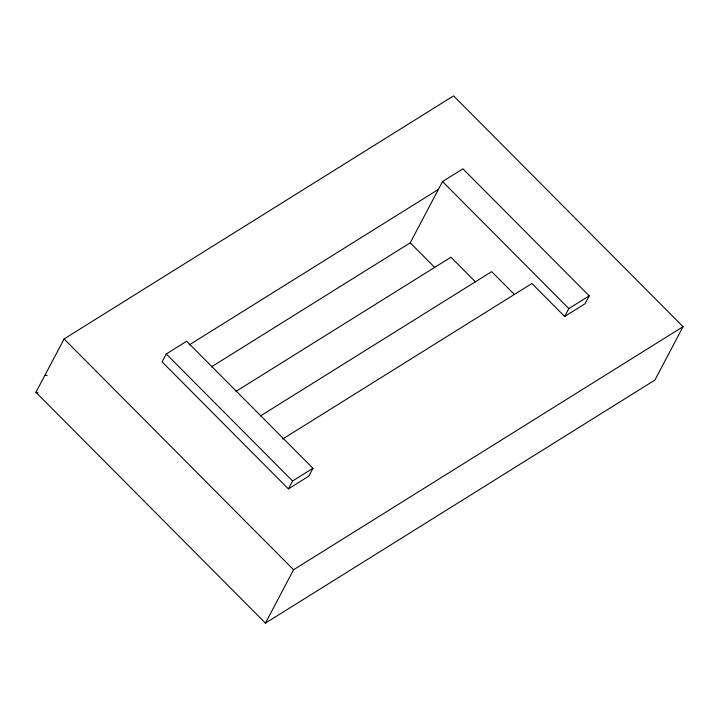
<?xml version="1.0" encoding="UTF-8"?>
<svg xmlns="http://www.w3.org/2000/svg" width="719" height="719" viewBox="0 0 719 719"><rect width="100%" height="100%" fill="white"/><g stroke="black" fill="none" stroke-linecap="round" stroke-linejoin="round"><path stroke-width="1.08" d="M35.95 392.313L64.09 338.937L453.572 95.87L683.05 326.687L654.91 380.063L265.428 623.13L35.95 392.313L37.999 392.969M166.26 353.964L162.09 361.864L288.4 488.902L308.775 476.176L312.945 468.276L186.634 341.246L166.26 353.964L292.561 481.002L288.4 488.902M211.404 366.897L410.225 242.824L442.536 181.539L462.91 168.821L589.212 295.86L585.05 303.76L564.667 316.477L531.898 283.511L282.657 439.057M265.428 623.13L293.568 569.754L683.05 326.687M564.667 316.477L568.837 308.577L589.212 295.86M189.133 344.985L438.365 189.439M235.958 391.406L450.948 257.231L475.421 281.848M260.503 415.915L491.67 271.647L514.256 294.368M292.561 481.002L312.945 468.276M45.099 374.967L47.148 375.624M442.536 181.539L568.837 308.577M410.225 242.824L434.698 267.432M64.09 338.937L293.568 569.754"/></g></svg>
